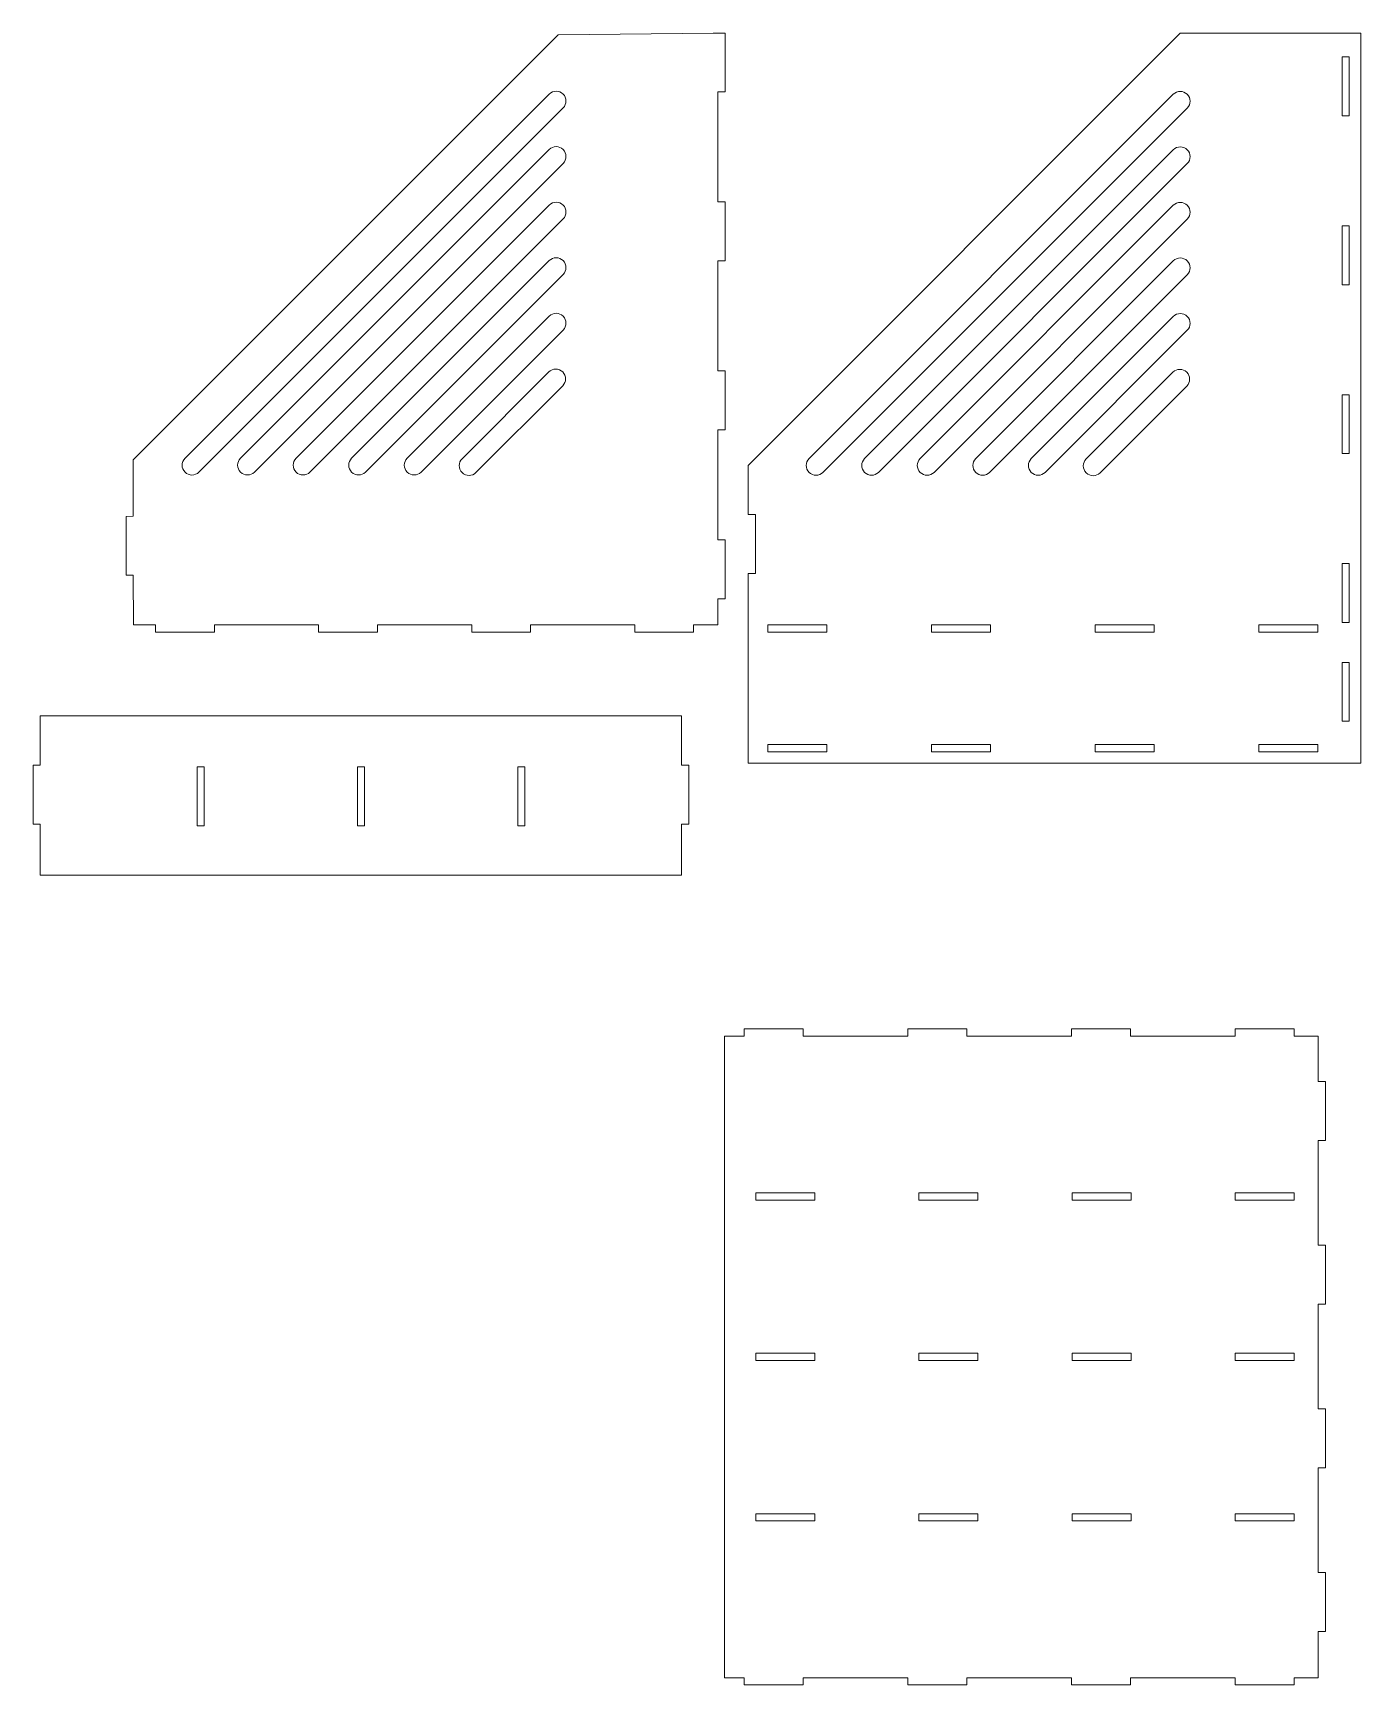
# Model space of a CAD drawing. Header units: millimetres. Extents: x -1743 to -18, y -755 to 899.
# Drawn here: x -1743 to -1067, y -389 to 452 of the extents above; entities that cross this region are included whole.
import ezdxf

# ---------------------------------------------------------------- set-up
doc = ezdxf.new("R2010")
doc.units = ezdxf.units.MM
doc.header["$MEASUREMENT"] = 0
doc.layers.add('layer 1', color=7, linetype='Continuous')

msp = doc.modelspace()

# ---------------------------------------------------------------- linework, layer by layer
at = {"layer": 'layer 1', "color": 242, "lineweight": 18}
for points, knots in [([(-1475.6478, 451.0176), (-1475.6478, 451.0176), (-1396.628, 452.0052), (-1396.628, 452.0052), (-1396.628, 452.0052), (-1396.628, 452.0052), (-1390.628, 452.0052), (-1390.628, 452.0052), (-1390.628, 452.0052), (-1390.628, 452.0052), (-1390.628, 422.0051), (-1390.628, 422.0051), (-1390.628, 422.0051), (-1390.628, 422.0051), (-1394.328, 422.0051), (-1394.328, 422.0051), (-1394.328, 422.0051), (-1394.328, 422.0051), (-1394.328, 366.0052), (-1394.328, 366.0052), (-1394.328, 366.0052), (-1394.328, 366.0052), (-1390.628, 366.0052), (-1390.628, 366.0052), (-1390.628, 366.0052), (-1390.628, 366.0052), (-1390.628, 336.0052), (-1390.628, 336.0052), (-1390.628, 336.0052), (-1390.628, 336.0052), (-1394.328, 336.0052), (-1394.328, 336.0052), (-1394.328, 336.0052), (-1394.328, 336.0052), (-1394.328, 280.0051), (-1394.328, 280.0051), (-1394.328, 280.0051), (-1394.328, 280.0051), (-1390.628, 280.0051), (-1390.628, 280.0051), (-1390.628, 280.0051), (-1390.628, 280.0051), (-1390.628, 250.0052), (-1390.628, 250.0052), (-1390.628, 250.0052), (-1390.628, 250.0052), (-1394.328, 250.0052), (-1394.328, 250.0052), (-1394.328, 250.0052), (-1394.328, 250.0052), (-1394.328, 194.0051), (-1394.328, 194.0051), (-1394.328, 194.0051), (-1394.328, 194.0051), (-1390.628, 194.0051), (-1390.628, 194.0051), (-1390.628, 194.0051), (-1390.628, 194.0051), (-1390.628, 164.0051), (-1390.628, 164.0051), (-1390.628, 164.0051), (-1390.628, 164.0051), (-1394.328, 164.0051), (-1394.328, 164.0051), (-1394.328, 164.0051), (-1394.328, 164.0051), (-1394.2997, 150.7582), (-1394.2997, 150.7582), (-1394.2997, 150.7582), (-1394.2997, 150.7582), (-1406.628, 150.7052), (-1406.628, 150.7052), (-1406.628, 150.7052), (-1406.628, 150.7052), (-1406.628, 147.0051), (-1406.628, 147.0051), (-1406.628, 147.0051), (-1406.628, 147.0051), (-1436.628, 147.0051), (-1436.628, 147.0051), (-1436.628, 147.0051), (-1436.628, 147.0051), (-1436.628, 150.7052), (-1436.628, 150.7052), (-1436.628, 150.7052), (-1436.628, 150.7052), (-1489.628, 150.7052), (-1489.628, 150.7052), (-1489.628, 150.7052), (-1489.628, 150.7052), (-1489.628, 147.0051), (-1489.628, 147.0051), (-1489.628, 147.0051), (-1489.628, 147.0051), (-1519.628, 147.0051), (-1519.628, 147.0051), (-1519.628, 147.0051), (-1519.628, 147.0051), (-1519.628, 150.7052), (-1519.628, 150.7052), (-1519.628, 150.7052), (-1519.628, 150.7052), (-1567.628, 150.7052), (-1567.628, 150.7052), (-1567.628, 150.7052), (-1567.628, 150.7052), (-1567.628, 147.0051), (-1567.628, 147.0051), (-1567.628, 147.0051), (-1567.628, 147.0051), (-1597.628, 147.0051), (-1597.628, 147.0051), (-1597.628, 147.0051), (-1597.628, 147.0051), (-1597.628, 150.7052), (-1597.628, 150.7052), (-1597.628, 150.7052), (-1597.628, 150.7052), (-1650.628, 150.7052), (-1650.628, 150.7052), (-1650.628, 150.7052), (-1650.628, 150.7052), (-1650.628, 147.0051), (-1650.628, 147.0051), (-1650.628, 147.0051), (-1650.628, 147.0051), (-1680.628, 147.0051), (-1680.628, 147.0051), (-1680.628, 147.0051), (-1680.628, 147.0051), (-1680.628, 150.7052), (-1680.628, 150.7052), (-1680.628, 150.7052), (-1680.628, 150.7052), (-1691.828, 150.7052), (-1691.828, 150.7052), (-1691.828, 150.7052), (-1691.828, 150.7052), (-1691.9479, 176.0178), (-1691.9479, 176.0178), (-1691.9479, 176.0178), (-1691.9479, 176.0178), (-1695.6479, 176.0178), (-1695.6479, 176.0178), (-1695.6479, 176.0178), (-1695.6479, 176.0178), (-1695.628, 205.9599), (-1695.628, 205.9599), (-1695.628, 205.9599), (-1695.628, 205.9599), (-1691.9479, 206.0179), (-1691.9479, 206.0179), (-1691.9479, 206.0179), (-1691.9479, 206.0179), (-1691.9174, 234.748), (-1691.9174, 234.748), (-1691.9174, 234.748), (-1691.9174, 234.748), (-1475.6478, 451.0176), (-1475.6478, 451.0176)], [0, 0, 0, 0, 0.02439024, 0.02439024, 0.02439024, 0.02439024, 0.04878049, 0.04878049, 0.04878049, 0.04878049, 0.07317073, 0.07317073, 0.07317073, 0.07317073, 0.09756098, 0.09756098, 0.09756098, 0.09756098, 0.12195122, 0.12195122, 0.12195122, 0.12195122, 0.14634146, 0.14634146, 0.14634146, 0.14634146, 0.17073171, 0.17073171, 0.17073171, 0.17073171, 0.19512195, 0.19512195, 0.19512195, 0.19512195, 0.2195122, 0.2195122, 0.2195122, 0.2195122, 0.24390244, 0.24390244, 0.24390244, 0.24390244, 0.26829268, 0.26829268, 0.26829268, 0.26829268, 0.29268293, 0.29268293, 0.29268293, 0.29268293, 0.31707317, 0.31707317, 0.31707317, 0.31707317, 0.34146341, 0.34146341, 0.34146341, 0.34146341, 0.36585366, 0.36585366, 0.36585366, 0.36585366, 0.3902439, 0.3902439, 0.3902439, 0.3902439, 0.41463415, 0.41463415, 0.41463415, 0.41463415, 0.43902439, 0.43902439, 0.43902439, 0.43902439, 0.46341463, 0.46341463, 0.46341463, 0.46341463, 0.48780488, 0.48780488, 0.48780488, 0.48780488, 0.51219512, 0.51219512, 0.51219512, 0.51219512, 0.53658537, 0.53658537, 0.53658537, 0.53658537, 0.56097561, 0.56097561, 0.56097561, 0.56097561, 0.58536585, 0.58536585, 0.58536585, 0.58536585, 0.6097561, 0.6097561, 0.6097561, 0.6097561, 0.63414634, 0.63414634, 0.63414634, 0.63414634, 0.65853659, 0.65853659, 0.65853659, 0.65853659, 0.68292683, 0.68292683, 0.68292683, 0.68292683, 0.70731707, 0.70731707, 0.70731707, 0.70731707, 0.73170732, 0.73170732, 0.73170732, 0.73170732, 0.75609756, 0.75609756, 0.75609756, 0.75609756, 0.7804878, 0.7804878, 0.7804878, 0.7804878, 0.80487805, 0.80487805, 0.80487805, 0.80487805, 0.82926829, 0.82926829, 0.82926829, 0.82926829, 0.85365854, 0.85365854, 0.85365854, 0.85365854, 0.87804878, 0.87804878, 0.87804878, 0.87804878, 0.90243902, 0.90243902, 0.90243902, 0.90243902, 0.92682927, 0.92682927, 0.92682927, 0.92682927, 0.95121951, 0.95121951, 0.95121951, 0.95121951, 1, 1, 1, 1]), ([(-1066.8803, 139.8843), (-1066.8803, 139.8843), (-1066.8802, 139.8843), (-1066.8802, 139.8843), (-1066.8802, 139.8843), (-1066.8802, 139.8843), (-1066.8802, 80.3144), (-1066.8802, 80.3144), (-1066.8802, 80.3144), (-1066.8802, 80.3144), (-1378.8803, 80.3144), (-1378.8803, 80.3144), (-1378.8803, 80.3144), (-1378.8803, 80.3144), (-1378.8803, 139.8843), (-1378.8803, 139.8843), (-1378.8803, 139.8843), (-1378.8803, 139.8843), (-1378.8803, 151.8842), (-1378.8803, 151.8842), (-1378.8803, 151.8842), (-1378.8803, 151.8842), (-1378.8803, 176.8844), (-1378.8803, 176.8844), (-1378.8803, 176.8844), (-1378.8803, 176.8844), (-1375.1803, 176.8844), (-1375.1803, 176.8844), (-1375.1803, 176.8844), (-1375.1803, 176.8844), (-1375.1803, 206.8845), (-1375.1803, 206.8845), (-1375.1803, 206.8845), (-1375.1803, 206.8845), (-1378.8803, 206.8845), (-1378.8803, 206.8845), (-1378.8803, 206.8845), (-1378.8803, 206.8845), (-1378.8803, 231.8842), (-1378.8803, 231.8842), (-1378.8803, 231.8842), (-1378.8803, 231.8842), (-1158.8802, 451.8842), (-1158.8802, 451.8842), (-1158.8802, 451.8842), (-1158.8802, 451.8842), (-1078.8803, 451.8842), (-1078.8803, 451.8842), (-1078.8803, 451.8842), (-1078.8803, 451.8842), (-1066.8803, 451.8842), (-1066.8803, 451.8842), (-1066.8803, 451.8842), (-1066.8803, 451.8842), (-1066.8803, 151.8842), (-1066.8803, 151.8842), (-1066.8803, 151.8842), (-1066.8803, 151.8842), (-1066.8803, 139.8843), (-1066.8803, 139.8843)], [0, 0, 0, 0, 0.0625, 0.0625, 0.0625, 0.0625, 0.125, 0.125, 0.125, 0.125, 0.1875, 0.1875, 0.1875, 0.1875, 0.25, 0.25, 0.25, 0.25, 0.3125, 0.3125, 0.3125, 0.3125, 0.375, 0.375, 0.375, 0.375, 0.4375, 0.4375, 0.4375, 0.4375, 0.5, 0.5, 0.5, 0.5, 0.5625, 0.5625, 0.5625, 0.5625, 0.625, 0.625, 0.625, 0.625, 0.6875, 0.6875, 0.6875, 0.6875, 0.75, 0.75, 0.75, 0.75, 0.8125, 0.8125, 0.8125, 0.8125, 0.875, 0.875, 0.875, 0.875, 1, 1, 1, 1]), ([(-1076.5303, 439.8843), (-1076.5303, 439.8843), (-1072.8303, 439.8843), (-1072.8303, 439.8843), (-1072.8303, 439.8843), (-1072.8303, 439.8843), (-1072.8303, 409.8843), (-1072.8303, 409.8843), (-1072.8303, 409.8843), (-1072.8303, 409.8843), (-1076.5303, 409.8843), (-1076.5303, 409.8843), (-1076.5303, 409.8843), (-1076.5303, 409.8843), (-1076.5303, 439.8843), (-1076.5303, 439.8843)], [0, 0, 0, 0, 0.2, 0.2, 0.2, 0.2, 0.4, 0.4, 0.4, 0.4, 0.6, 0.6, 0.6, 0.6, 1, 1, 1, 1]), ([(-1473.104, 420.9612), (-1473.104, 420.9612), (-1473.104, 420.9612), (-1473.104, 420.9612), (-1473.104, 420.9612), (-1475.0486, 422.9057), (-1478.2305, 422.9057), (-1480.1751, 420.9612), (-1480.1751, 420.9612), (-1480.1751, 420.9612), (-1665.6074, 235.5287), (-1665.6074, 235.5287), (-1665.6074, 235.5287), (-1667.5521, 233.5843), (-1667.5521, 230.4023), (-1665.6074, 228.4578), (-1665.6074, 228.4578), (-1665.6074, 228.4578), (-1665.6074, 228.4578), (-1665.6074, 228.4578), (-1665.6074, 228.4578), (-1663.663, 226.5132), (-1660.4809, 226.5132), (-1658.5365, 228.4578), (-1658.5365, 228.4578), (-1658.5365, 228.4578), (-1473.104, 413.8902), (-1473.104, 413.8902), (-1473.104, 413.8902), (-1471.1595, 415.8347), (-1471.1595, 419.0167), (-1473.104, 420.9612)], [0, 0, 0, 0, 0.11111111, 0.11111111, 0.11111111, 0.11111111, 0.22222222, 0.22222222, 0.22222222, 0.22222222, 0.33333333, 0.33333333, 0.33333333, 0.33333333, 0.44444444, 0.44444444, 0.44444444, 0.44444444, 0.55555556, 0.55555556, 0.55555556, 0.55555556, 0.66666667, 0.66666667, 0.66666667, 0.66666667, 0.77777778, 0.77777778, 0.77777778, 0.77777778, 1, 1, 1, 1]), ([(-1155.3563, 420.8403), (-1155.3563, 420.8403), (-1155.3563, 420.8403), (-1155.3563, 420.8403), (-1155.3563, 420.8403), (-1157.3009, 422.7848), (-1160.4828, 422.7848), (-1162.4274, 420.8403), (-1162.4274, 420.8403), (-1162.4274, 420.8403), (-1347.8597, 235.4078), (-1347.8597, 235.4078), (-1347.8597, 235.4078), (-1349.8044, 233.4634), (-1349.8044, 230.2813), (-1347.8597, 228.3369), (-1347.8597, 228.3369), (-1347.8597, 228.3369), (-1347.8597, 228.3369), (-1347.8597, 228.3369), (-1347.8597, 228.3369), (-1345.9153, 226.3923), (-1342.7332, 226.3923), (-1340.7888, 228.3369), (-1340.7888, 228.3369), (-1340.7888, 228.3369), (-1155.3563, 413.7693), (-1155.3563, 413.7693), (-1155.3563, 413.7693), (-1153.4118, 415.7138), (-1153.4118, 418.8958), (-1155.3563, 420.8403)], [0, 0, 0, 0, 0.11111111, 0.11111111, 0.11111111, 0.11111111, 0.22222222, 0.22222222, 0.22222222, 0.22222222, 0.33333333, 0.33333333, 0.33333333, 0.33333333, 0.44444444, 0.44444444, 0.44444444, 0.44444444, 0.55555556, 0.55555556, 0.55555556, 0.55555556, 0.66666667, 0.66666667, 0.66666667, 0.66666667, 0.77777778, 0.77777778, 0.77777778, 0.77777778, 1, 1, 1, 1]), ([(-1473.0879, 392.7258), (-1473.0879, 392.7258), (-1473.0879, 392.7258), (-1473.0879, 392.7258), (-1473.0879, 392.7258), (-1471.1432, 390.7812), (-1471.1432, 387.5991), (-1473.0879, 385.6547), (-1473.0879, 385.6547), (-1473.0879, 385.6547), (-1630.2684, 228.474), (-1630.2684, 228.474), (-1630.2684, 228.474), (-1632.2131, 226.5295), (-1635.3949, 226.5295), (-1637.3396, 228.474), (-1637.3396, 228.474), (-1637.3396, 228.474), (-1637.3396, 228.474), (-1637.3396, 228.474), (-1637.3396, 228.474), (-1639.284, 230.4186), (-1639.284, 233.6005), (-1637.3396, 235.5452), (-1637.3396, 235.5452), (-1637.3396, 235.5452), (-1480.1589, 392.7258), (-1480.1589, 392.7258), (-1480.1589, 392.7258), (-1478.2143, 394.6703), (-1475.0324, 394.6703), (-1473.0879, 392.7258)], [0, 0, 0, 0, 0.11111111, 0.11111111, 0.11111111, 0.11111111, 0.22222222, 0.22222222, 0.22222222, 0.22222222, 0.33333333, 0.33333333, 0.33333333, 0.33333333, 0.44444444, 0.44444444, 0.44444444, 0.44444444, 0.55555556, 0.55555556, 0.55555556, 0.55555556, 0.66666667, 0.66666667, 0.66666667, 0.66666667, 0.77777778, 0.77777778, 0.77777778, 0.77777778, 1, 1, 1, 1]), ([(-1155.3402, 392.6048), (-1155.3402, 392.6048), (-1155.3402, 392.6048), (-1155.3402, 392.6048), (-1155.3402, 392.6048), (-1153.3955, 390.6603), (-1153.3955, 387.4782), (-1155.3402, 385.5338), (-1155.3402, 385.5338), (-1155.3402, 385.5338), (-1312.5207, 228.3531), (-1312.5207, 228.3531), (-1312.5207, 228.3531), (-1314.4654, 226.4086), (-1317.6472, 226.4086), (-1319.5919, 228.3531), (-1319.5919, 228.3531), (-1319.5919, 228.3531), (-1319.5919, 228.3531), (-1319.5919, 228.3531), (-1319.5919, 228.3531), (-1321.5363, 230.2976), (-1321.5363, 233.4796), (-1319.5919, 235.4243), (-1319.5919, 235.4243), (-1319.5919, 235.4243), (-1162.4112, 392.6048), (-1162.4112, 392.6048), (-1162.4112, 392.6048), (-1160.4666, 394.5494), (-1157.2847, 394.5494), (-1155.3402, 392.6048)], [0, 0, 0, 0, 0.11111111, 0.11111111, 0.11111111, 0.11111111, 0.22222222, 0.22222222, 0.22222222, 0.22222222, 0.33333333, 0.33333333, 0.33333333, 0.33333333, 0.44444444, 0.44444444, 0.44444444, 0.44444444, 0.55555556, 0.55555556, 0.55555556, 0.55555556, 0.66666667, 0.66666667, 0.66666667, 0.66666667, 0.77777778, 0.77777778, 0.77777778, 0.77777778, 1, 1, 1, 1]), ([(-1473.0888, 364.4409), (-1473.0888, 364.4409), (-1473.0888, 364.4409), (-1473.0888, 364.4409), (-1473.0888, 364.4409), (-1471.1444, 362.4963), (-1471.1443, 359.3144), (-1473.0888, 357.3698), (-1473.0888, 357.3698), (-1473.0888, 357.3698), (-1601.9853, 228.4734), (-1601.9853, 228.4734), (-1601.9853, 228.4734), (-1603.9298, 226.5289), (-1607.1118, 226.5289), (-1609.0563, 228.4734), (-1609.0563, 228.4734), (-1609.0563, 228.4734), (-1609.0563, 228.4734), (-1609.0563, 228.4734), (-1609.0563, 228.4734), (-1611.0009, 230.418), (-1611.0009, 233.5999), (-1609.0563, 235.5446), (-1609.0563, 235.5446), (-1609.0563, 235.5446), (-1480.16, 364.4409), (-1480.16, 364.4409), (-1480.16, 364.4409), (-1478.2153, 366.3855), (-1475.0335, 366.3854), (-1473.0888, 364.4409)], [0, 0, 0, 0, 0.11111111, 0.11111111, 0.11111111, 0.11111111, 0.22222222, 0.22222222, 0.22222222, 0.22222222, 0.33333333, 0.33333333, 0.33333333, 0.33333333, 0.44444444, 0.44444444, 0.44444444, 0.44444444, 0.55555556, 0.55555556, 0.55555556, 0.55555556, 0.66666667, 0.66666667, 0.66666667, 0.66666667, 0.77777778, 0.77777778, 0.77777778, 0.77777778, 1, 1, 1, 1]), ([(-1155.3411, 364.32), (-1155.3411, 364.32), (-1155.3411, 364.32), (-1155.3411, 364.32), (-1155.3411, 364.32), (-1153.3967, 362.3754), (-1153.3966, 359.1935), (-1155.3411, 357.2489), (-1155.3411, 357.2489), (-1155.3411, 357.2489), (-1284.2376, 228.3525), (-1284.2376, 228.3525), (-1284.2376, 228.3525), (-1286.1821, 226.408), (-1289.3641, 226.408), (-1291.3086, 228.3525), (-1291.3086, 228.3525), (-1291.3086, 228.3525), (-1291.3086, 228.3525), (-1291.3086, 228.3525), (-1291.3086, 228.3525), (-1293.2532, 230.297), (-1293.2532, 233.479), (-1291.3086, 235.4237), (-1291.3086, 235.4237), (-1291.3086, 235.4237), (-1162.4123, 364.32), (-1162.4123, 364.32), (-1162.4123, 364.32), (-1160.4676, 366.2646), (-1157.2858, 366.2644), (-1155.3411, 364.32)], [0, 0, 0, 0, 0.11111111, 0.11111111, 0.11111111, 0.11111111, 0.22222222, 0.22222222, 0.22222222, 0.22222222, 0.33333333, 0.33333333, 0.33333333, 0.33333333, 0.44444444, 0.44444444, 0.44444444, 0.44444444, 0.55555556, 0.55555556, 0.55555556, 0.55555556, 0.66666667, 0.66666667, 0.66666667, 0.66666667, 0.77777778, 0.77777778, 0.77777778, 0.77777778, 1, 1, 1, 1]), ([(-1076.5303, 353.8842), (-1076.5303, 353.8842), (-1072.8303, 353.8842), (-1072.8303, 353.8842), (-1072.8303, 353.8842), (-1072.8303, 353.8842), (-1072.8303, 323.8843), (-1072.8303, 323.8843), (-1072.8303, 323.8843), (-1072.8303, 323.8843), (-1076.5303, 323.8843), (-1076.5303, 323.8843), (-1076.5303, 323.8843), (-1076.5303, 323.8843), (-1076.5303, 353.8842), (-1076.5303, 353.8842)], [0, 0, 0, 0, 0.2, 0.2, 0.2, 0.2, 0.4, 0.4, 0.4, 0.4, 0.6, 0.6, 0.6, 0.6, 1, 1, 1, 1]), ([(-1473.0894, 336.1565), (-1473.0894, 336.1565), (-1473.0894, 336.1565), (-1473.0894, 336.1565), (-1473.0894, 336.1565), (-1471.145, 334.2121), (-1471.145, 331.03), (-1473.0894, 329.0855), (-1473.0894, 329.0855), (-1473.0894, 329.0855), (-1573.7023, 228.4727), (-1573.7023, 228.4727), (-1573.7023, 228.4727), (-1575.6467, 226.5282), (-1578.8288, 226.5282), (-1580.7733, 228.4726), (-1580.7733, 228.4726), (-1580.7733, 228.4726), (-1580.7733, 228.4726), (-1580.7733, 228.4726), (-1580.7733, 228.4726), (-1582.7179, 230.4172), (-1582.7179, 233.5992), (-1580.7732, 235.5437), (-1580.7732, 235.5437), (-1580.7732, 235.5437), (-1480.1606, 336.1565), (-1480.1606, 336.1565), (-1480.1606, 336.1565), (-1478.2159, 338.101), (-1475.034, 338.101), (-1473.0894, 336.1565)], [0, 0, 0, 0, 0.11111111, 0.11111111, 0.11111111, 0.11111111, 0.22222222, 0.22222222, 0.22222222, 0.22222222, 0.33333333, 0.33333333, 0.33333333, 0.33333333, 0.44444444, 0.44444444, 0.44444444, 0.44444444, 0.55555556, 0.55555556, 0.55555556, 0.55555556, 0.66666667, 0.66666667, 0.66666667, 0.66666667, 0.77777778, 0.77777778, 0.77777778, 0.77777778, 1, 1, 1, 1]), ([(-1155.3417, 336.0356), (-1155.3417, 336.0356), (-1155.3417, 336.0356), (-1155.3417, 336.0356), (-1155.3417, 336.0356), (-1153.3973, 334.0911), (-1153.3973, 330.9091), (-1155.3417, 328.9645), (-1155.3417, 328.9645), (-1155.3417, 328.9645), (-1255.9546, 228.3518), (-1255.9546, 228.3518), (-1255.9546, 228.3518), (-1257.899, 226.4073), (-1261.0811, 226.4073), (-1263.0256, 228.3517), (-1263.0256, 228.3517), (-1263.0256, 228.3517), (-1263.0256, 228.3517), (-1263.0256, 228.3517), (-1263.0256, 228.3517), (-1264.9702, 230.2963), (-1264.9702, 233.4783), (-1263.0255, 235.4228), (-1263.0255, 235.4228), (-1263.0255, 235.4228), (-1162.4129, 336.0356), (-1162.4129, 336.0356), (-1162.4129, 336.0356), (-1160.4682, 337.9801), (-1157.2863, 337.9801), (-1155.3417, 336.0356)], [0, 0, 0, 0, 0.11111111, 0.11111111, 0.11111111, 0.11111111, 0.22222222, 0.22222222, 0.22222222, 0.22222222, 0.33333333, 0.33333333, 0.33333333, 0.33333333, 0.44444444, 0.44444444, 0.44444444, 0.44444444, 0.55555556, 0.55555556, 0.55555556, 0.55555556, 0.66666667, 0.66666667, 0.66666667, 0.66666667, 0.77777778, 0.77777778, 0.77777778, 0.77777778, 1, 1, 1, 1]), ([(-1552.4897, 228.4719), (-1552.4897, 228.4719), (-1552.4899, 228.4719), (-1552.4899, 228.4719), (-1552.4899, 228.4719), (-1554.4345, 230.4165), (-1554.4345, 233.5983), (-1552.4898, 235.5429), (-1552.4898, 235.5429), (-1552.4898, 235.5429), (-1480.1613, 307.8715), (-1480.1613, 307.8715), (-1480.1613, 307.8715), (-1478.2166, 309.8161), (-1475.0348, 309.8161), (-1473.0903, 307.8717), (-1473.0903, 307.8717), (-1473.0903, 307.8717), (-1473.0901, 307.8714), (-1473.0901, 307.8714), (-1473.0901, 307.8714), (-1471.1456, 305.9269), (-1471.1456, 302.7451), (-1473.0901, 300.8005), (-1473.0901, 300.8005), (-1473.0901, 300.8005), (-1545.4188, 228.4719), (-1545.4188, 228.4719), (-1545.4188, 228.4719), (-1547.3633, 226.5273), (-1550.5453, 226.5273), (-1552.4897, 228.4719)], [0, 0, 0, 0, 0.11111111, 0.11111111, 0.11111111, 0.11111111, 0.22222222, 0.22222222, 0.22222222, 0.22222222, 0.33333333, 0.33333333, 0.33333333, 0.33333333, 0.44444444, 0.44444444, 0.44444444, 0.44444444, 0.55555556, 0.55555556, 0.55555556, 0.55555556, 0.66666667, 0.66666667, 0.66666667, 0.66666667, 0.77777778, 0.77777778, 0.77777778, 0.77777778, 1, 1, 1, 1]), ([(-1234.742, 228.3509), (-1234.742, 228.3509), (-1234.7422, 228.3509), (-1234.7422, 228.3509), (-1234.7422, 228.3509), (-1236.6868, 230.2956), (-1236.6868, 233.4774), (-1234.7421, 235.422), (-1234.7421, 235.422), (-1234.7421, 235.422), (-1162.4136, 307.7506), (-1162.4136, 307.7506), (-1162.4136, 307.7506), (-1160.4689, 309.6952), (-1157.2871, 309.6952), (-1155.3426, 307.7508), (-1155.3426, 307.7508), (-1155.3426, 307.7508), (-1155.3424, 307.7505), (-1155.3424, 307.7505), (-1155.3424, 307.7505), (-1153.3979, 305.806), (-1153.3979, 302.6241), (-1155.3424, 300.6796), (-1155.3424, 300.6796), (-1155.3424, 300.6796), (-1227.6711, 228.3509), (-1227.6711, 228.3509), (-1227.6711, 228.3509), (-1229.6156, 226.4064), (-1232.7976, 226.4064), (-1234.742, 228.3509)], [0, 0, 0, 0, 0.11111111, 0.11111111, 0.11111111, 0.11111111, 0.22222222, 0.22222222, 0.22222222, 0.22222222, 0.33333333, 0.33333333, 0.33333333, 0.33333333, 0.44444444, 0.44444444, 0.44444444, 0.44444444, 0.55555556, 0.55555556, 0.55555556, 0.55555556, 0.66666667, 0.66666667, 0.66666667, 0.66666667, 0.77777778, 0.77777778, 0.77777778, 0.77777778, 1, 1, 1, 1]), ([(-1524.5255, 228.2476), (-1524.5255, 228.2476), (-1524.5255, 228.2477), (-1524.5255, 228.2477), (-1524.5255, 228.2477), (-1526.4702, 230.1924), (-1526.47, 233.3741), (-1524.5255, 235.3187), (-1524.5255, 235.3187), (-1524.5255, 235.3187), (-1480.3864, 279.4579), (-1480.3864, 279.4579), (-1480.3864, 279.4579), (-1478.4419, 281.4023), (-1475.26, 281.4023), (-1473.3155, 279.4578), (-1473.3155, 279.4578), (-1473.3155, 279.4578), (-1473.3154, 279.4577), (-1473.3154, 279.4577), (-1473.3154, 279.4577), (-1471.3707, 277.5131), (-1471.3707, 274.3313), (-1473.3153, 272.3868), (-1473.3153, 272.3868), (-1473.3153, 272.3868), (-1517.4545, 228.2476), (-1517.4545, 228.2476), (-1517.4545, 228.2476), (-1519.399, 226.3032), (-1522.5808, 226.303), (-1524.5255, 228.2476)], [0, 0, 0, 0, 0.11111111, 0.11111111, 0.11111111, 0.11111111, 0.22222222, 0.22222222, 0.22222222, 0.22222222, 0.33333333, 0.33333333, 0.33333333, 0.33333333, 0.44444444, 0.44444444, 0.44444444, 0.44444444, 0.55555556, 0.55555556, 0.55555556, 0.55555556, 0.66666667, 0.66666667, 0.66666667, 0.66666667, 0.77777778, 0.77777778, 0.77777778, 0.77777778, 1, 1, 1, 1]), ([(-1206.7778, 228.1267), (-1206.7778, 228.1267), (-1206.7778, 228.1268), (-1206.7778, 228.1268), (-1206.7778, 228.1268), (-1208.7225, 230.0714), (-1208.7223, 233.2531), (-1206.7778, 235.1978), (-1206.7778, 235.1978), (-1206.7778, 235.1978), (-1162.6387, 279.337), (-1162.6387, 279.337), (-1162.6387, 279.337), (-1160.6942, 281.2814), (-1157.5123, 281.2814), (-1155.5678, 279.3369), (-1155.5678, 279.3369), (-1155.5678, 279.3369), (-1155.5677, 279.3368), (-1155.5677, 279.3368), (-1155.5677, 279.3368), (-1153.623, 277.3922), (-1153.623, 274.2104), (-1155.5676, 272.2659), (-1155.5676, 272.2659), (-1155.5676, 272.2659), (-1199.7068, 228.1267), (-1199.7068, 228.1267), (-1199.7068, 228.1267), (-1201.6513, 226.1822), (-1204.8331, 226.1821), (-1206.7778, 228.1267)], [0, 0, 0, 0, 0.11111111, 0.11111111, 0.11111111, 0.11111111, 0.22222222, 0.22222222, 0.22222222, 0.22222222, 0.33333333, 0.33333333, 0.33333333, 0.33333333, 0.44444444, 0.44444444, 0.44444444, 0.44444444, 0.55555556, 0.55555556, 0.55555556, 0.55555556, 0.66666667, 0.66666667, 0.66666667, 0.66666667, 0.77777778, 0.77777778, 0.77777778, 0.77777778, 1, 1, 1, 1]), ([(-1076.5303, 267.8843), (-1076.5303, 267.8843), (-1072.8303, 267.8843), (-1072.8303, 267.8843), (-1072.8303, 267.8843), (-1072.8303, 267.8843), (-1072.8303, 237.8842), (-1072.8303, 237.8842), (-1072.8303, 237.8842), (-1072.8303, 237.8842), (-1076.5303, 237.8842), (-1076.5303, 237.8842), (-1076.5303, 237.8842), (-1076.5303, 237.8842), (-1076.5303, 267.8843), (-1076.5303, 267.8843)], [0, 0, 0, 0, 0.2, 0.2, 0.2, 0.2, 0.4, 0.4, 0.4, 0.4, 0.6, 0.6, 0.6, 0.6, 1, 1, 1, 1]), ([(-1076.5303, 181.8843), (-1076.5303, 181.8843), (-1072.8303, 181.8843), (-1072.8303, 181.8843), (-1072.8303, 181.8843), (-1072.8303, 181.8843), (-1072.8303, 151.8842), (-1072.8303, 151.8842), (-1072.8303, 151.8842), (-1072.8303, 151.8842), (-1076.5303, 151.8842), (-1076.5303, 151.8842), (-1076.5303, 151.8842), (-1076.5303, 151.8842), (-1076.5303, 181.8843), (-1076.5303, 181.8843)], [0, 0, 0, 0, 0.2, 0.2, 0.2, 0.2, 0.4, 0.4, 0.4, 0.4, 0.6, 0.6, 0.6, 0.6, 1, 1, 1, 1]), ([(-1368.8803, 147.0342), (-1368.8803, 147.0342), (-1368.8803, 150.7342), (-1368.8803, 150.7342), (-1368.8803, 150.7342), (-1368.8803, 150.7342), (-1338.8803, 150.7342), (-1338.8803, 150.7342), (-1338.8803, 150.7342), (-1338.8803, 150.7342), (-1338.8803, 147.0342), (-1338.8803, 147.0342), (-1338.8803, 147.0342), (-1338.8803, 147.0342), (-1368.8803, 147.0342), (-1368.8803, 147.0342)], [0, 0, 0, 0, 0.2, 0.2, 0.2, 0.2, 0.4, 0.4, 0.4, 0.4, 0.6, 0.6, 0.6, 0.6, 1, 1, 1, 1]), ([(-1285.547, 147.0342), (-1285.547, 147.0342), (-1285.547, 150.7342), (-1285.547, 150.7342), (-1285.547, 150.7342), (-1285.547, 150.7342), (-1255.547, 150.7342), (-1255.547, 150.7342), (-1255.547, 150.7342), (-1255.547, 150.7342), (-1255.547, 147.0342), (-1255.547, 147.0342), (-1255.547, 147.0342), (-1255.547, 147.0342), (-1285.547, 147.0342), (-1285.547, 147.0342)], [0, 0, 0, 0, 0.2, 0.2, 0.2, 0.2, 0.4, 0.4, 0.4, 0.4, 0.6, 0.6, 0.6, 0.6, 1, 1, 1, 1]), ([(-1202.2136, 147.0342), (-1202.2136, 147.0342), (-1202.2136, 150.7342), (-1202.2136, 150.7342), (-1202.2136, 150.7342), (-1202.2136, 150.7342), (-1172.2136, 150.7342), (-1172.2136, 150.7342), (-1172.2136, 150.7342), (-1172.2136, 150.7342), (-1172.2136, 147.0342), (-1172.2136, 147.0342), (-1172.2136, 147.0342), (-1172.2136, 147.0342), (-1202.2136, 147.0342), (-1202.2136, 147.0342)], [0, 0, 0, 0, 0.2, 0.2, 0.2, 0.2, 0.4, 0.4, 0.4, 0.4, 0.6, 0.6, 0.6, 0.6, 1, 1, 1, 1]), ([(-1118.8803, 147.0342), (-1118.8803, 147.0342), (-1118.8803, 150.7342), (-1118.8803, 150.7342), (-1118.8803, 150.7342), (-1118.8803, 150.7342), (-1088.8803, 150.7342), (-1088.8803, 150.7342), (-1088.8803, 150.7342), (-1088.8803, 150.7342), (-1088.8803, 147.0342), (-1088.8803, 147.0342), (-1088.8803, 147.0342), (-1088.8803, 147.0342), (-1118.8803, 147.0342), (-1118.8803, 147.0342)], [0, 0, 0, 0, 0.2, 0.2, 0.2, 0.2, 0.4, 0.4, 0.4, 0.4, 0.6, 0.6, 0.6, 0.6, 1, 1, 1, 1]), ([(-1076.5303, 101.6208), (-1076.5303, 101.6208), (-1072.8303, 101.6208), (-1072.8303, 101.6208), (-1072.8303, 101.6208), (-1072.8303, 101.6208), (-1072.8303, 131.6209), (-1072.8303, 131.6209), (-1072.8303, 131.6209), (-1072.8303, 131.6209), (-1076.5303, 131.6209), (-1076.5303, 131.6209), (-1076.5303, 131.6209), (-1076.5303, 131.6209), (-1076.5303, 101.6208), (-1076.5303, 101.6208)], [0, 0, 0, 0, 0.2, 0.2, 0.2, 0.2, 0.4, 0.4, 0.4, 0.4, 0.6, 0.6, 0.6, 0.6, 1, 1, 1, 1]), ([(-1368.8803, 86.0742), (-1368.8803, 86.0742), (-1338.8803, 86.0742), (-1338.8803, 86.0742), (-1338.8803, 86.0742), (-1338.8803, 86.0742), (-1338.8803, 89.7742), (-1338.8803, 89.7742), (-1338.8803, 89.7742), (-1338.8803, 89.7742), (-1368.8803, 89.7742), (-1368.8803, 89.7742), (-1368.8803, 89.7742), (-1368.8803, 89.7742), (-1368.8803, 86.0742), (-1368.8803, 86.0742)], [0, 0, 0, 0, 0.2, 0.2, 0.2, 0.2, 0.4, 0.4, 0.4, 0.4, 0.6, 0.6, 0.6, 0.6, 1, 1, 1, 1]), ([(-1285.547, 89.7742), (-1285.547, 89.7742), (-1285.547, 86.0742), (-1285.547, 86.0742), (-1285.547, 86.0742), (-1285.547, 86.0742), (-1255.547, 86.0742), (-1255.547, 86.0742), (-1255.547, 86.0742), (-1255.547, 86.0742), (-1255.547, 89.7742), (-1255.547, 89.7742), (-1255.547, 89.7742), (-1255.547, 89.7742), (-1285.547, 89.7742), (-1285.547, 89.7742)], [0, 0, 0, 0, 0.2, 0.2, 0.2, 0.2, 0.4, 0.4, 0.4, 0.4, 0.6, 0.6, 0.6, 0.6, 1, 1, 1, 1]), ([(-1202.2136, 89.7742), (-1202.2136, 89.7742), (-1202.2136, 86.0742), (-1202.2136, 86.0742), (-1202.2136, 86.0742), (-1202.2136, 86.0742), (-1172.2136, 86.0742), (-1172.2136, 86.0742), (-1172.2136, 86.0742), (-1172.2136, 86.0742), (-1172.2136, 89.7742), (-1172.2136, 89.7742), (-1172.2136, 89.7742), (-1172.2136, 89.7742), (-1202.2136, 89.7742), (-1202.2136, 89.7742)], [0, 0, 0, 0, 0.2, 0.2, 0.2, 0.2, 0.4, 0.4, 0.4, 0.4, 0.6, 0.6, 0.6, 0.6, 1, 1, 1, 1]), ([(-1118.8803, 89.7742), (-1118.8803, 89.7742), (-1118.8803, 86.0742), (-1118.8803, 86.0742), (-1118.8803, 86.0742), (-1118.8803, 86.0742), (-1088.8803, 86.0742), (-1088.8803, 86.0742), (-1088.8803, 86.0742), (-1088.8803, 86.0742), (-1088.8803, 89.7742), (-1088.8803, 89.7742), (-1088.8803, 89.7742), (-1088.8803, 89.7742), (-1118.8803, 89.7742), (-1118.8803, 89.7742)], [0, 0, 0, 0, 0.2, 0.2, 0.2, 0.2, 0.4, 0.4, 0.4, 0.4, 0.6, 0.6, 0.6, 0.6, 1, 1, 1, 1]), ([(-1088.6312, -58.6543), (-1088.6312, -58.6543), (-1088.6312, -81.7439), (-1088.6312, -81.7439), (-1088.6312, -81.7439), (-1088.6312, -81.7439), (-1084.9313, -81.7439), (-1084.9313, -81.7439), (-1084.9313, -81.7439), (-1084.9313, -81.7439), (-1084.9313, -111.7439), (-1084.9313, -111.7439), (-1084.9313, -111.7439), (-1084.9313, -111.7439), (-1088.6312, -111.7439), (-1088.6312, -111.7439), (-1088.6312, -111.7439), (-1088.6312, -111.7439), (-1088.6312, -165.0772), (-1088.6312, -165.0772), (-1088.6312, -165.0772), (-1088.6312, -165.0772), (-1084.9313, -165.0772), (-1084.9313, -165.0772), (-1084.9313, -165.0772), (-1084.9313, -165.0772), (-1084.9313, -195.0772), (-1084.9313, -195.0772), (-1084.9313, -195.0772), (-1084.9313, -195.0772), (-1088.6312, -195.0772), (-1088.6312, -195.0772), (-1088.6312, -195.0772), (-1088.6312, -195.0772), (-1088.6312, -248.4106), (-1088.6312, -248.4106), (-1088.6312, -248.4106), (-1088.6312, -248.4106), (-1084.9313, -248.4106), (-1084.9313, -248.4106), (-1084.9313, -248.4106), (-1084.9313, -248.4106), (-1084.9313, -278.4106), (-1084.9313, -278.4106), (-1084.9313, -278.4106), (-1084.9313, -278.4106), (-1088.6312, -278.4106), (-1088.6312, -278.4106), (-1088.6312, -278.4106), (-1088.6312, -278.4106), (-1088.6312, -331.7439), (-1088.6312, -331.7439), (-1088.6312, -331.7439), (-1088.6312, -331.7439), (-1084.9313, -331.7439), (-1084.9313, -331.7439), (-1084.9313, -331.7439), (-1084.9313, -331.7439), (-1084.9313, -361.7439), (-1084.9313, -361.7439), (-1084.9313, -361.7439), (-1084.9313, -361.7439), (-1088.6312, -361.7439), (-1088.6312, -361.7439), (-1088.6312, -361.7439), (-1088.6312, -361.7439), (-1088.6312, -385.2543), (-1088.6312, -385.2543), (-1088.6312, -385.2543), (-1088.6312, -385.2543), (-1100.9313, -385.2543), (-1100.9313, -385.2543), (-1100.9313, -385.2543), (-1100.9313, -385.2543), (-1100.9313, -388.9543), (-1100.9313, -388.9543), (-1100.9313, -388.9543), (-1100.9313, -388.9543), (-1130.9313, -388.9543), (-1130.9313, -388.9543), (-1130.9313, -388.9543), (-1130.9313, -388.9543), (-1130.9313, -385.2543), (-1130.9313, -385.2543), (-1130.9313, -385.2543), (-1130.9313, -385.2543), (-1184.2646, -385.2543), (-1184.2646, -385.2543), (-1184.2646, -385.2543), (-1184.2646, -385.2543), (-1184.2646, -388.9543), (-1184.2646, -388.9543), (-1184.2646, -388.9543), (-1184.2646, -388.9543), (-1214.2645, -388.9543), (-1214.2645, -388.9543), (-1214.2645, -388.9543), (-1214.2645, -388.9543), (-1214.2645, -385.2543), (-1214.2645, -385.2543), (-1214.2645, -385.2543), (-1214.2645, -385.2543), (-1267.5979, -385.2543), (-1267.5979, -385.2543), (-1267.5979, -385.2543), (-1267.5979, -385.2543), (-1267.5979, -388.9543), (-1267.5979, -388.9543), (-1267.5979, -388.9543), (-1267.5979, -388.9543), (-1297.5979, -388.9543), (-1297.5979, -388.9543), (-1297.5979, -388.9543), (-1297.5979, -388.9543), (-1297.5979, -385.2543), (-1297.5979, -385.2543), (-1297.5979, -385.2543), (-1297.5979, -385.2543), (-1350.9312, -385.2543), (-1350.9312, -385.2543), (-1350.9312, -385.2543), (-1350.9312, -385.2543), (-1350.9312, -388.9543), (-1350.9312, -388.9543), (-1350.9312, -388.9543), (-1350.9312, -388.9543), (-1380.9313, -388.9543), (-1380.9313, -388.9543), (-1380.9313, -388.9543), (-1380.9313, -388.9543), (-1380.9313, -385.2543), (-1380.9313, -385.2543), (-1380.9313, -385.2543), (-1380.9313, -385.2543), (-1390.9312, -385.2543), (-1390.9312, -385.2543), (-1390.9312, -385.2543), (-1390.9312, -385.2543), (-1390.9312, -58.6543), (-1390.9312, -58.6543), (-1390.9312, -58.6543), (-1390.9312, -58.6543), (-1380.9313, -58.6543), (-1380.9313, -58.6543), (-1380.9313, -58.6543), (-1380.9313, -58.6543), (-1380.9313, -54.9543), (-1380.9313, -54.9543), (-1380.9313, -54.9543), (-1380.9313, -54.9543), (-1350.9312, -54.9543), (-1350.9312, -54.9543), (-1350.9312, -54.9543), (-1350.9312, -54.9543), (-1350.9312, -58.6543), (-1350.9312, -58.6543), (-1350.9312, -58.6543), (-1350.9312, -58.6543), (-1297.5979, -58.6543), (-1297.5979, -58.6543), (-1297.5979, -58.6543), (-1297.5979, -58.6543), (-1297.5979, -54.9543), (-1297.5979, -54.9543), (-1297.5979, -54.9543), (-1297.5979, -54.9543), (-1267.5979, -54.9543), (-1267.5979, -54.9543), (-1267.5979, -54.9543), (-1267.5979, -54.9543), (-1267.5979, -58.6543), (-1267.5979, -58.6543), (-1267.5979, -58.6543), (-1267.5979, -58.6543), (-1214.2645, -58.6543), (-1214.2645, -58.6543), (-1214.2645, -58.6543), (-1214.2645, -58.6543), (-1214.2645, -54.9543), (-1214.2645, -54.9543), (-1214.2645, -54.9543), (-1214.2645, -54.9543), (-1184.2646, -54.9543), (-1184.2646, -54.9543), (-1184.2646, -54.9543), (-1184.2646, -54.9543), (-1184.2646, -58.6543), (-1184.2646, -58.6543), (-1184.2646, -58.6543), (-1184.2646, -58.6543), (-1130.9313, -58.6543), (-1130.9313, -58.6543), (-1130.9313, -58.6543), (-1130.9313, -58.6543), (-1130.9313, -54.9543), (-1130.9313, -54.9543), (-1130.9313, -54.9543), (-1130.9313, -54.9543), (-1100.9313, -54.9543), (-1100.9313, -54.9543), (-1100.9313, -54.9543), (-1100.9313, -54.9543), (-1100.9313, -58.6543), (-1100.9313, -58.6543), (-1100.9313, -58.6543), (-1100.9313, -58.6543), (-1088.6312, -58.6543), (-1088.6312, -58.6543)], [0, 0, 0, 0, 0.01886792, 0.01886792, 0.01886792, 0.01886792, 0.03773585, 0.03773585, 0.03773585, 0.03773585, 0.05660377, 0.05660377, 0.05660377, 0.05660377, 0.0754717, 0.0754717, 0.0754717, 0.0754717, 0.09433962, 0.09433962, 0.09433962, 0.09433962, 0.11320755, 0.11320755, 0.11320755, 0.11320755, 0.13207547, 0.13207547, 0.13207547, 0.13207547, 0.1509434, 0.1509434, 0.1509434, 0.1509434, 0.16981132, 0.16981132, 0.16981132, 0.16981132, 0.18867925, 0.18867925, 0.18867925, 0.18867925, 0.20754717, 0.20754717, 0.20754717, 0.20754717, 0.22641509, 0.22641509, 0.22641509, 0.22641509, 0.24528302, 0.24528302, 0.24528302, 0.24528302, 0.26415094, 0.26415094, 0.26415094, 0.26415094, 0.28301887, 0.28301887, 0.28301887, 0.28301887, 0.30188679, 0.30188679, 0.30188679, 0.30188679, 0.32075472, 0.32075472, 0.32075472, 0.32075472, 0.33962264, 0.33962264, 0.33962264, 0.33962264, 0.35849057, 0.35849057, 0.35849057, 0.35849057, 0.37735849, 0.37735849, 0.37735849, 0.37735849, 0.39622642, 0.39622642, 0.39622642, 0.39622642, 0.41509434, 0.41509434, 0.41509434, 0.41509434, 0.43396226, 0.43396226, 0.43396226, 0.43396226, 0.45283019, 0.45283019, 0.45283019, 0.45283019, 0.47169811, 0.47169811, 0.47169811, 0.47169811, 0.49056604, 0.49056604, 0.49056604, 0.49056604, 0.50943396, 0.50943396, 0.50943396, 0.50943396, 0.52830189, 0.52830189, 0.52830189, 0.52830189, 0.54716981, 0.54716981, 0.54716981, 0.54716981, 0.56603774, 0.56603774, 0.56603774, 0.56603774, 0.58490566, 0.58490566, 0.58490566, 0.58490566, 0.60377358, 0.60377358, 0.60377358, 0.60377358, 0.62264151, 0.62264151, 0.62264151, 0.62264151, 0.64150943, 0.64150943, 0.64150943, 0.64150943, 0.66037736, 0.66037736, 0.66037736, 0.66037736, 0.67924528, 0.67924528, 0.67924528, 0.67924528, 0.69811321, 0.69811321, 0.69811321, 0.69811321, 0.71698113, 0.71698113, 0.71698113, 0.71698113, 0.73584906, 0.73584906, 0.73584906, 0.73584906, 0.75471698, 0.75471698, 0.75471698, 0.75471698, 0.77358491, 0.77358491, 0.77358491, 0.77358491, 0.79245283, 0.79245283, 0.79245283, 0.79245283, 0.81132075, 0.81132075, 0.81132075, 0.81132075, 0.83018868, 0.83018868, 0.83018868, 0.83018868, 0.8490566, 0.8490566, 0.8490566, 0.8490566, 0.86792453, 0.86792453, 0.86792453, 0.86792453, 0.88679245, 0.88679245, 0.88679245, 0.88679245, 0.90566038, 0.90566038, 0.90566038, 0.90566038, 0.9245283, 0.9245283, 0.9245283, 0.9245283, 0.94339623, 0.94339623, 0.94339623, 0.94339623, 0.96226415, 0.96226415, 0.96226415, 0.96226415, 1, 1, 1, 1]), ([(-1374.9311, -142.1542), (-1374.9311, -142.1542), (-1374.9311, -138.4543), (-1374.9311, -138.4543), (-1374.9311, -138.4543), (-1374.9311, -138.4543), (-1344.9311, -138.4543), (-1344.9311, -138.4543), (-1344.9311, -138.4543), (-1344.9311, -138.4543), (-1344.9311, -142.1542), (-1344.9311, -142.1542), (-1344.9311, -142.1542), (-1344.9311, -142.1542), (-1374.9311, -142.1542), (-1374.9311, -142.1542)], [0, 0, 0, 0, 0.2, 0.2, 0.2, 0.2, 0.4, 0.4, 0.4, 0.4, 0.6, 0.6, 0.6, 0.6, 1, 1, 1, 1]), ([(-1291.9311, -142.1542), (-1291.9311, -142.1542), (-1291.9311, -138.4543), (-1291.9311, -138.4543), (-1291.9311, -138.4543), (-1291.9311, -138.4543), (-1261.9312, -138.4543), (-1261.9312, -138.4543), (-1261.9312, -138.4543), (-1261.9312, -138.4543), (-1261.9312, -142.1542), (-1261.9312, -142.1542), (-1261.9312, -142.1542), (-1261.9312, -142.1542), (-1291.9311, -142.1542), (-1291.9311, -142.1542)], [0, 0, 0, 0, 0.2, 0.2, 0.2, 0.2, 0.4, 0.4, 0.4, 0.4, 0.6, 0.6, 0.6, 0.6, 1, 1, 1, 1]), ([(-1213.9312, -142.1542), (-1213.9312, -142.1542), (-1213.9312, -138.4543), (-1213.9312, -138.4543), (-1213.9312, -138.4543), (-1213.9312, -138.4543), (-1183.9312, -138.4543), (-1183.9312, -138.4543), (-1183.9312, -138.4543), (-1183.9312, -138.4543), (-1183.9312, -142.1542), (-1183.9312, -142.1542), (-1183.9312, -142.1542), (-1183.9312, -142.1542), (-1213.9312, -142.1542), (-1213.9312, -142.1542)], [0, 0, 0, 0, 0.2, 0.2, 0.2, 0.2, 0.4, 0.4, 0.4, 0.4, 0.6, 0.6, 0.6, 0.6, 1, 1, 1, 1]), ([(-1130.9312, -142.1542), (-1130.9312, -142.1542), (-1130.9312, -138.4543), (-1130.9312, -138.4543), (-1130.9312, -138.4543), (-1130.9312, -138.4543), (-1100.9312, -138.4543), (-1100.9312, -138.4543), (-1100.9312, -138.4543), (-1100.9312, -138.4543), (-1100.9312, -142.1542), (-1100.9312, -142.1542), (-1100.9312, -142.1542), (-1100.9312, -142.1542), (-1130.9312, -142.1542), (-1130.9312, -142.1542)], [0, 0, 0, 0, 0.2, 0.2, 0.2, 0.2, 0.4, 0.4, 0.4, 0.4, 0.6, 0.6, 0.6, 0.6, 1, 1, 1, 1]), ([(-1344.9311, -220.1044), (-1344.9311, -220.1044), (-1344.9311, -223.8042), (-1344.9311, -223.8042), (-1344.9311, -223.8042), (-1344.9311, -223.8042), (-1374.9312, -223.8042), (-1374.9312, -223.8042), (-1374.9312, -223.8042), (-1374.9312, -223.8042), (-1374.9311, -220.1044), (-1374.9311, -220.1044), (-1374.9311, -220.1044), (-1374.9311, -220.1044), (-1344.9311, -220.1044), (-1344.9311, -220.1044)], [0, 0, 0, 0, 0.2, 0.2, 0.2, 0.2, 0.4, 0.4, 0.4, 0.4, 0.6, 0.6, 0.6, 0.6, 1, 1, 1, 1]), ([(-1261.9311, -220.1044), (-1261.9311, -220.1044), (-1261.9311, -223.8042), (-1261.9311, -223.8042), (-1261.9311, -223.8042), (-1261.9311, -223.8042), (-1291.9312, -223.8042), (-1291.9312, -223.8042), (-1291.9312, -223.8042), (-1291.9312, -223.8042), (-1291.9312, -220.1044), (-1291.9312, -220.1044), (-1291.9312, -220.1044), (-1291.9312, -220.1044), (-1261.9311, -220.1044), (-1261.9311, -220.1044)], [0, 0, 0, 0, 0.2, 0.2, 0.2, 0.2, 0.4, 0.4, 0.4, 0.4, 0.6, 0.6, 0.6, 0.6, 1, 1, 1, 1]), ([(-1183.9312, -220.1044), (-1183.9312, -220.1044), (-1183.9312, -223.8042), (-1183.9312, -223.8042), (-1183.9312, -223.8042), (-1183.9312, -223.8042), (-1213.9311, -223.8042), (-1213.9311, -223.8042), (-1213.9311, -223.8042), (-1213.9311, -223.8042), (-1213.9311, -220.1044), (-1213.9311, -220.1044), (-1213.9311, -220.1044), (-1213.9311, -220.1044), (-1183.9312, -220.1044), (-1183.9312, -220.1044)], [0, 0, 0, 0, 0.2, 0.2, 0.2, 0.2, 0.4, 0.4, 0.4, 0.4, 0.6, 0.6, 0.6, 0.6, 1, 1, 1, 1]), ([(-1100.9312, -220.1044), (-1100.9312, -220.1044), (-1100.9312, -223.8042), (-1100.9312, -223.8042), (-1100.9312, -223.8042), (-1100.9312, -223.8042), (-1130.9311, -223.8042), (-1130.9311, -223.8042), (-1130.9311, -223.8042), (-1130.9311, -223.8042), (-1130.9311, -220.1044), (-1130.9311, -220.1044), (-1130.9311, -220.1044), (-1130.9311, -220.1044), (-1100.9312, -220.1044), (-1100.9312, -220.1044)], [0, 0, 0, 0, 0.2, 0.2, 0.2, 0.2, 0.4, 0.4, 0.4, 0.4, 0.6, 0.6, 0.6, 0.6, 1, 1, 1, 1]), ([(-1374.9312, -305.4542), (-1374.9312, -305.4542), (-1344.9311, -305.4542), (-1344.9311, -305.4542), (-1344.9311, -305.4542), (-1344.9311, -305.4542), (-1344.9311, -301.7544), (-1344.9311, -301.7544), (-1344.9311, -301.7544), (-1344.9311, -301.7544), (-1374.9311, -301.7544), (-1374.9311, -301.7544), (-1374.9311, -301.7544), (-1374.9311, -301.7544), (-1374.9312, -305.4542), (-1374.9312, -305.4542)], [0, 0, 0, 0, 0.2, 0.2, 0.2, 0.2, 0.4, 0.4, 0.4, 0.4, 0.6, 0.6, 0.6, 0.6, 1, 1, 1, 1]), ([(-1291.9312, -301.7544), (-1291.9312, -301.7544), (-1291.9312, -305.4542), (-1291.9312, -305.4542), (-1291.9312, -305.4542), (-1291.9312, -305.4542), (-1261.9311, -305.4542), (-1261.9311, -305.4542), (-1261.9311, -305.4542), (-1261.9311, -305.4542), (-1261.9311, -301.7544), (-1261.9311, -301.7544), (-1261.9311, -301.7544), (-1261.9311, -301.7544), (-1291.9312, -301.7544), (-1291.9312, -301.7544)], [0, 0, 0, 0, 0.2, 0.2, 0.2, 0.2, 0.4, 0.4, 0.4, 0.4, 0.6, 0.6, 0.6, 0.6, 1, 1, 1, 1]), ([(-1213.9311, -301.7544), (-1213.9311, -301.7544), (-1213.9311, -305.4542), (-1213.9311, -305.4542), (-1213.9311, -305.4542), (-1213.9311, -305.4542), (-1183.9312, -305.4542), (-1183.9312, -305.4542), (-1183.9312, -305.4542), (-1183.9312, -305.4542), (-1183.9312, -301.7544), (-1183.9312, -301.7544), (-1183.9312, -301.7544), (-1183.9312, -301.7544), (-1213.9311, -301.7544), (-1213.9311, -301.7544)], [0, 0, 0, 0, 0.2, 0.2, 0.2, 0.2, 0.4, 0.4, 0.4, 0.4, 0.6, 0.6, 0.6, 0.6, 1, 1, 1, 1]), ([(-1130.9311, -301.7544), (-1130.9311, -301.7544), (-1130.9311, -305.4542), (-1130.9311, -305.4542), (-1130.9311, -305.4542), (-1130.9311, -305.4542), (-1100.9312, -305.4542), (-1100.9312, -305.4542), (-1100.9312, -305.4542), (-1100.9312, -305.4542), (-1100.9312, -301.7544), (-1100.9312, -301.7544), (-1100.9312, -301.7544), (-1100.9312, -301.7544), (-1130.9311, -301.7544), (-1130.9311, -301.7544)], [0, 0, 0, 0, 0.2, 0.2, 0.2, 0.2, 0.4, 0.4, 0.4, 0.4, 0.6, 0.6, 0.6, 0.6, 1, 1, 1, 1])]:
    msp.add_open_spline(points, degree=3, knots=knots, dxfattribs=at)
at = {"layer": 'layer 1', "color": 250, "lineweight": 20}
for points, knots in [([(-1739.3405, 104.3238), (-1739.3405, 104.3238), (-1412.7405, 104.3238), (-1412.7405, 104.3238), (-1412.7405, 104.3238), (-1412.7405, 104.3238), (-1412.7405, 79.3241), (-1412.7405, 79.3241), (-1412.7405, 79.3241), (-1412.7405, 79.3241), (-1409.1007, 79.3241), (-1409.1007, 79.3241), (-1409.1007, 79.3241), (-1409.1007, 79.3241), (-1409.1007, 49.324), (-1409.1007, 49.324), (-1409.1007, 49.324), (-1409.1007, 49.324), (-1412.7405, 49.324), (-1412.7405, 49.324), (-1412.7405, 49.324), (-1412.7405, 49.324), (-1412.7405, 23.3114), (-1412.7405, 23.3114), (-1412.7405, 23.3114), (-1412.7405, 23.3114), (-1739.3405, 23.3114), (-1739.3405, 23.3114), (-1739.3405, 23.3114), (-1739.3405, 23.3114), (-1739.3405, 49.324), (-1739.3405, 49.324), (-1739.3405, 49.324), (-1739.3405, 49.324), (-1742.9803, 49.324), (-1742.9803, 49.324), (-1742.9803, 49.324), (-1742.9803, 49.324), (-1742.9803, 79.3241), (-1742.9803, 79.3241), (-1742.9803, 79.3241), (-1742.9803, 79.3241), (-1739.3405, 79.3241), (-1739.3405, 79.3241), (-1739.3405, 79.3241), (-1739.3405, 79.3241), (-1739.3405, 104.3238), (-1739.3405, 104.3238)], [0, 0, 0, 0, 0.07692308, 0.07692308, 0.07692308, 0.07692308, 0.15384615, 0.15384615, 0.15384615, 0.15384615, 0.23076923, 0.23076923, 0.23076923, 0.23076923, 0.30769231, 0.30769231, 0.30769231, 0.30769231, 0.38461538, 0.38461538, 0.38461538, 0.38461538, 0.46153846, 0.46153846, 0.46153846, 0.46153846, 0.53846154, 0.53846154, 0.53846154, 0.53846154, 0.61538462, 0.61538462, 0.61538462, 0.61538462, 0.69230769, 0.69230769, 0.69230769, 0.69230769, 0.76923077, 0.76923077, 0.76923077, 0.76923077, 0.84615385, 0.84615385, 0.84615385, 0.84615385, 1, 1, 1, 1]), ([(-1659.4905, 78.4542), (-1659.4905, 78.4542), (-1655.8905, 78.4542), (-1655.8905, 78.4542), (-1655.8905, 78.4542), (-1655.8905, 78.4542), (-1655.8905, 48.4542), (-1655.8905, 48.4542), (-1655.8905, 48.4542), (-1655.8905, 48.4542), (-1659.4905, 48.4542), (-1659.4905, 48.4542), (-1659.4905, 48.4542), (-1659.4905, 48.4542), (-1659.4905, 78.4542), (-1659.4905, 78.4542)], [0, 0, 0, 0, 0.2, 0.2, 0.2, 0.2, 0.4, 0.4, 0.4, 0.4, 0.6, 0.6, 0.6, 0.6, 1, 1, 1, 1]), ([(-1577.8405, 78.4542), (-1577.8405, 78.4542), (-1574.2405, 78.4542), (-1574.2405, 78.4542), (-1574.2405, 78.4542), (-1574.2405, 78.4542), (-1574.2405, 48.4542), (-1574.2405, 48.4542), (-1574.2405, 48.4542), (-1574.2405, 48.4542), (-1577.8405, 48.4542), (-1577.8405, 48.4542), (-1577.8405, 48.4542), (-1577.8405, 48.4542), (-1577.8405, 78.4542), (-1577.8405, 78.4542)], [0, 0, 0, 0, 0.2, 0.2, 0.2, 0.2, 0.4, 0.4, 0.4, 0.4, 0.6, 0.6, 0.6, 0.6, 1, 1, 1, 1]), ([(-1496.1905, 78.4542), (-1496.1905, 78.4542), (-1492.5905, 78.4542), (-1492.5905, 78.4542), (-1492.5905, 78.4542), (-1492.5905, 78.4542), (-1492.5905, 48.4542), (-1492.5905, 48.4542), (-1492.5905, 48.4542), (-1492.5905, 48.4542), (-1496.1905, 48.4542), (-1496.1905, 48.4542), (-1496.1905, 48.4542), (-1496.1905, 48.4542), (-1496.1905, 78.4542), (-1496.1905, 78.4542)], [0, 0, 0, 0, 0.2, 0.2, 0.2, 0.2, 0.4, 0.4, 0.4, 0.4, 0.6, 0.6, 0.6, 0.6, 1, 1, 1, 1])]:
    msp.add_open_spline(points, degree=3, knots=knots, dxfattribs=at)

doc.saveas('drawing.dxf')
